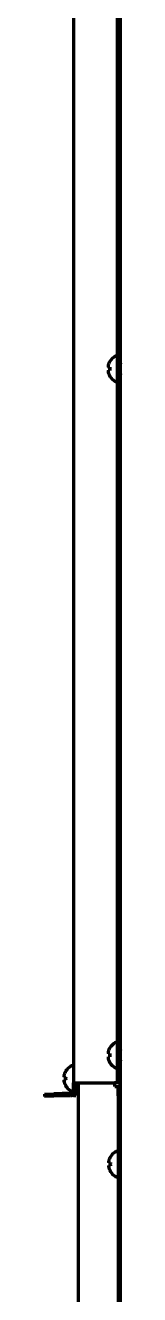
# Model space of a CAD drawing. Header units: inches. Extents: x -3022 to 7311, y 343 to 5680.
# Drawn here: x 4396.5 to 4420.7, y 2528.7 to 2931.8 of the extents above; entities that cross this region are included whole.
import ezdxf

# ---------------------------------------------------------------- set-up
doc = ezdxf.new("R2010")
doc.units = ezdxf.units.IN

msp = doc.modelspace()

# ---------------------------------------------------------------- linework, layer by layer
at = {"linetype": 'Continuous', "lineweight": 70}
for p, q in [((4405.68, 3920.09), (4405.68, 2595.89)), ((4419.68, 2597.89), (4419.68, 3908.79)), ((4420.48, 2597.89), (4420.48, 3908.79)), ((4420.68, 2257.29), (4420.68, 3908.79)), ((4419.28, 2826.69), (4419.08, 2826.69)), ((4417.2, 2824.99), (4417.23, 2824.99)), ((4420.59, 2824.29), (4420.48, 2824.29)), ((4420.68, 2824.45), (4420.59, 2824.29)), ((4420.59, 2821.09), (4420.59, 2824.29)), ((4417.23, 2820.39), (4417.2, 2820.39)), ((4419.08, 2818.69), (4419.28, 2818.69)), ((4420.48, 2821.09), (4420.59, 2821.09)), ((4420.59, 2821.09), (4420.68, 2820.94)), ((4419.28, 2608.69), (4419.08, 2608.69)), ((4417.2, 2606.99), (4417.23, 2606.99)), ((4420.59, 2606.29), (4420.48, 2606.29)), ((4420.68, 2606.45), (4420.59, 2606.29)), ((4420.59, 2603.09), (4420.59, 2606.29)), ((4405.28, 2601.29), (4405.08, 2601.29)), ((4417.23, 2602.39), (4417.2, 2602.39)), ((4419.08, 2600.69), (4419.28, 2600.69)), ((4420.48, 2603.09), (4420.59, 2603.09)), ((4420.59, 2603.09), (4420.68, 2602.94)), ((4403.2, 2599.59), (4403.23, 2599.59)), ((4419.68, 2595.89), (4419.68, 2597.89)), ((4420.48, 2597.89), (4420.48, 2595.89)), ((4396.46, 2592.34), (4399.45, 2592.45)), ((4396.46, 2592.34), (4396.48, 2591.54)), ((4404.71, 2592.63), (4399.45, 2592.45)), ((4403.23, 2594.99), (4403.2, 2594.99)), ((4405.08, 2593.29), (4405.28, 2593.29)), ((4405.68, 2593.21), (4405.68, 2595.89)), ((4405.68, 2595.89), (4407.48, 2595.89)), ((4405.68, 2591.89), (4405.68, 2593.21)), ((4406.48, 2593.21), (4406.48, 2595.89)), ((4406.48, 2595.69), (4406.59, 2595.69)), ((4406.48, 2593.21), (4406.48, 2591.89)), ((4406.59, 2595.69), (4406.59, 2595.89)), ((4406.59, 2595.69), (4406.88, 2595.19)), ((4406.88, 2595.19), (4406.88, 2595.89)), ((4406.88, 2595.19), (4406.98, 2595.19)), ((4406.98, 2595.89), (4406.98, 2595.19)), ((4406.98, 2595.19), (4407.18, 2595.54)), ((4407.18, 2595.89), (4407.18, 2280.09)), ((4407.48, 2595.89), (4418.68, 2595.89)), ((4419.68, 2595.89), (4418.68, 2595.89)), ((4418.88, 2594.79), (4418.88, 2595.89)), ((4418.88, 2594.79), (4419.88, 2594.79)), ((4420.48, 2595.89), (4419.68, 2595.89)), ((4419.88, 2591.79), (4419.88, 2594.79)), ((4420.68, 2594.79), (4419.88, 2594.79)), ((4399.48, 2591.65), (4396.48, 2591.54)), ((4404.74, 2591.83), (4399.48, 2591.65)), ((4405.68, 2591.89), (4406.48, 2591.89)), ((4419.88, 2591.79), (4419.88, 2283.09)), ((4417.4, 2572.39), (4417.43, 2572.39)), ((4419.48, 2574.09), (4419.28, 2574.09)), ((4417.43, 2567.79), (4417.4, 2567.79)), ((4419.28, 2566.09), (4419.48, 2566.09))]:
    msp.add_line(p, q, dxfattribs=at)
for centre, radius, start, end in [((4424.5, 2918.09), 4.8, 142.7345, 146.8766), ((4424.5, 2918.49), 4.8, 213.1235, 217.2652), ((4421.3, 2822.49), 4.8, 120.3012, 148.4186), ((4419.08, 2826.29), 0.4, 90, 120.3012), ((4419.28, 2826.29), 0.4, 0, 90), ((4420.98, 2822.69), 3.78, 172.3959, 179.9965), ((4420.98, 2822.69), 3.78, 180.0035, 187.6041), ((4421.3, 2822.89), 4.8, 211.5837, 239.6988), ((4419.08, 2819.09), 0.4, 239.6988, 270), ((4419.28, 2819.09), 0.4, 270, 0), ((4421.3, 2604.49), 4.8, 120.3012, 148.4186), ((4419.08, 2608.29), 0.4, 90, 120.3012), ((4419.28, 2608.29), 0.4, 0, 90), ((4420.98, 2604.69), 3.78, 172.3959, 179.9965), ((4420.98, 2604.69), 3.78, 180.0035, 187.6041), ((4407.3, 2597.09), 4.8, 120.3012, 148.4186), ((4405.08, 2600.89), 0.4, 90, 120.3012), ((4405.28, 2600.89), 0.4, 0, 90), ((4421.3, 2604.89), 4.8, 211.5837, 239.6988), ((4419.08, 2601.09), 0.4, 239.6988, 270), ((4419.28, 2601.09), 0.4, 270, 0), ((4406.98, 2597.29), 3.78, 172.3959, 179.9965), ((4406.98, 2597.29), 3.78, 180.0035, 187.6041), ((4407.3, 2597.49), 4.8, 211.5837, 239.6988), ((4404.68, 2593.63), 1, 272, 0), ((4404.68, 2593.63), 1.8, 272, 303.749), ((4405.08, 2593.69), 0.4, 239.6988, 270), ((4405.28, 2593.69), 0.4, 270, 0), ((4421.5, 2569.89), 4.8, 120.3012, 148.4186), ((4419.28, 2573.69), 0.4, 90, 120.3012), ((4419.48, 2573.69), 0.4, 0, 90), ((4421.18, 2570.09), 3.78, 172.3959, 179.9965), ((4421.18, 2570.09), 3.78, 180.0035, 187.6041), ((4421.5, 2570.29), 4.8, 211.5837, 239.6988), ((4419.28, 2566.49), 0.4, 239.6988, 270), ((4419.48, 2566.49), 0.4, 270, 0)]:
    msp.add_arc(centre, radius, start, end, dxfattribs=at)
for points in [[(4416.68, 2823.69), (4416.68, 2823.67), (4416.67, 2823.61), (4416.67, 2823.54), (4416.67, 2823.47), (4416.67, 2823.4), (4416.67, 2823.33), (4416.67, 2823.26), (4416.68, 2823.21), (4416.68, 2823.19)], [(4416.68, 2822.19), (4416.68, 2822.17), (4416.67, 2822.12), (4416.67, 2822.05), (4416.67, 2821.98), (4416.67, 2821.91), (4416.67, 2821.83), (4416.67, 2821.76), (4416.68, 2821.72), (4416.68, 2821.69)], [(4416.68, 2823.19), (4416.7, 2823.19), (4416.73, 2823.19), (4416.78, 2823.19), (4416.83, 2823.19), (4416.89, 2823.19), (4416.96, 2823.19), (4417.04, 2823.19), (4417.12, 2823.19), (4417.19, 2823.19), (4417.23, 2823.19)], [(4416.68, 2821.69), (4416.7, 2821.64), (4416.73, 2821.53), (4416.78, 2821.37), (4416.83, 2821.21), (4416.89, 2821.05), (4416.96, 2820.9), (4417.04, 2820.75), (4417.12, 2820.58), (4417.19, 2820.46), (4417.23, 2820.39)], [(4416.68, 2605.69), (4416.68, 2605.67), (4416.67, 2605.61), (4416.67, 2605.54), (4416.67, 2605.47), (4416.67, 2605.4), (4416.67, 2605.33), (4416.67, 2605.26), (4416.68, 2605.21), (4416.68, 2605.19)], [(4416.68, 2604.19), (4416.68, 2604.17), (4416.67, 2604.12), (4416.67, 2604.05), (4416.67, 2603.98), (4416.67, 2603.91), (4416.67, 2603.83), (4416.67, 2603.76), (4416.68, 2603.72), (4416.68, 2603.69)], [(4416.68, 2605.19), (4416.7, 2605.19), (4416.73, 2605.19), (4416.78, 2605.19), (4416.83, 2605.19), (4416.89, 2605.19), (4416.96, 2605.19), (4417.04, 2605.19), (4417.12, 2605.19), (4417.19, 2605.19), (4417.23, 2605.19)], [(4416.68, 2603.69), (4416.7, 2603.64), (4416.73, 2603.53), (4416.78, 2603.37), (4416.83, 2603.21), (4416.89, 2603.05), (4416.96, 2602.9), (4417.04, 2602.75), (4417.12, 2602.58), (4417.19, 2602.46), (4417.23, 2602.39)], [(4402.68, 2598.29), (4402.68, 2598.27), (4402.67, 2598.21), (4402.67, 2598.14), (4402.67, 2598.07), (4402.67, 2598), (4402.67, 2597.93), (4402.67, 2597.86), (4402.68, 2597.81), (4402.68, 2597.79)], [(4402.68, 2596.79), (4402.68, 2596.77), (4402.67, 2596.72), (4402.67, 2596.65), (4402.67, 2596.58), (4402.67, 2596.51), (4402.67, 2596.43), (4402.67, 2596.36), (4402.68, 2596.32), (4402.68, 2596.29)], [(4402.68, 2597.79), (4402.7, 2597.79), (4402.73, 2597.79), (4402.78, 2597.79), (4402.83, 2597.79), (4402.89, 2597.79), (4402.96, 2597.79), (4403.04, 2597.79), (4403.12, 2597.79), (4403.19, 2597.79), (4403.23, 2597.79)], [(4402.68, 2596.29), (4402.7, 2596.24), (4402.73, 2596.13), (4402.78, 2595.97), (4402.83, 2595.81), (4402.89, 2595.65), (4402.96, 2595.5), (4403.04, 2595.35), (4403.12, 2595.18), (4403.19, 2595.06), (4403.23, 2594.99)], [(4416.88, 2571.09), (4416.88, 2571.07), (4416.87, 2571.01), (4416.87, 2570.94), (4416.87, 2570.87), (4416.87, 2570.8), (4416.87, 2570.73), (4416.87, 2570.66), (4416.88, 2570.61), (4416.88, 2570.59)], [(4416.88, 2569.59), (4416.88, 2569.57), (4416.87, 2569.52), (4416.87, 2569.45), (4416.87, 2569.38), (4416.87, 2569.31), (4416.87, 2569.23), (4416.87, 2569.16), (4416.88, 2569.12), (4416.88, 2569.09)], [(4416.88, 2570.59), (4416.9, 2570.59), (4416.93, 2570.59), (4416.98, 2570.59), (4417.03, 2570.59), (4417.09, 2570.59), (4417.16, 2570.59), (4417.24, 2570.59), (4417.32, 2570.59), (4417.39, 2570.59), (4417.43, 2570.59)], [(4416.88, 2569.09), (4416.9, 2569.04), (4416.93, 2568.93), (4416.98, 2568.77), (4417.03, 2568.61), (4417.09, 2568.45), (4417.16, 2568.3), (4417.24, 2568.15), (4417.32, 2567.98), (4417.39, 2567.86), (4417.43, 2567.79)]]:
    msp.add_open_spline(points, degree=3, dxfattribs=at)
for points in [[(4417.23, 2824.99), (4417.11, 2824.79), (4417, 2824.58), (4416.86, 2824.25), (4416.82, 2824.14), (4416.75, 2823.92), (4416.71, 2823.81), (4416.68, 2823.69)], [(4417.23, 2822.19), (4417.11, 2822.19), (4417, 2822.19), (4416.86, 2822.19), (4416.82, 2822.19), (4416.75, 2822.19), (4416.71, 2822.19), (4416.68, 2822.19)], [(4417.23, 2606.99), (4417.11, 2606.79), (4417, 2606.58), (4416.86, 2606.25), (4416.82, 2606.14), (4416.75, 2605.92), (4416.71, 2605.81), (4416.68, 2605.69)], [(4417.23, 2604.19), (4417.11, 2604.19), (4417, 2604.19), (4416.86, 2604.19), (4416.82, 2604.19), (4416.75, 2604.19), (4416.71, 2604.19), (4416.68, 2604.19)], [(4403.23, 2599.59), (4403.11, 2599.39), (4403, 2599.18), (4402.86, 2598.85), (4402.82, 2598.74), (4402.75, 2598.52), (4402.71, 2598.41), (4402.68, 2598.29)], [(4403.23, 2596.79), (4403.11, 2596.79), (4403, 2596.79), (4402.86, 2596.79), (4402.82, 2596.79), (4402.75, 2596.79), (4402.71, 2596.79), (4402.68, 2596.79)], [(4417.43, 2572.39), (4417.31, 2572.19), (4417.2, 2571.98), (4417.06, 2571.65), (4417.02, 2571.54), (4416.95, 2571.32), (4416.91, 2571.21), (4416.88, 2571.09)], [(4417.43, 2569.59), (4417.31, 2569.59), (4417.2, 2569.59), (4417.06, 2569.59), (4417.02, 2569.59), (4416.95, 2569.59), (4416.91, 2569.59), (4416.88, 2569.59)]]:
    msp.add_open_spline(points, degree=3, knots=[0, 0, 0, 0, 0.5, 0.5, 0.75, 0.75, 1, 1, 1, 1], dxfattribs=at)

doc.saveas('drawing.dxf')
